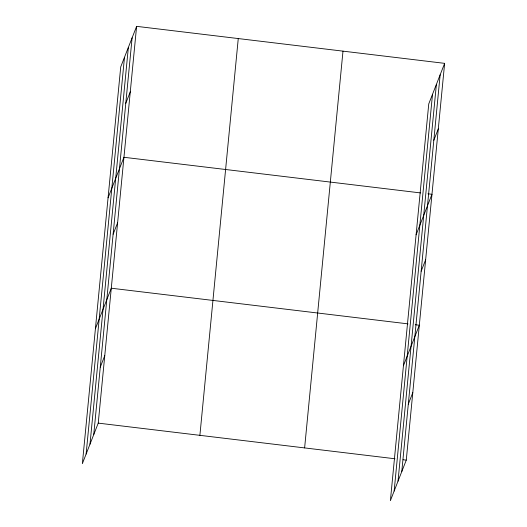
<?xml version="1.0" encoding="UTF-8"?>
<svg xmlns="http://www.w3.org/2000/svg" width="527" height="527" viewBox="0 0 527 527"><rect width="100%" height="100%" fill="white"/><g stroke="black" fill="none" stroke-linecap="round" stroke-linejoin="round"><path stroke-width="0.79" d="M86.118 454.057L124.484 57.285M89.992 444.182L128.357 47.41M93.747 434.591L132.112 37.819M136.612 26.35L120.729 66.876L82.364 463.648L98.239 423.122L136.612 26.35L444.636 63.352L406.271 460.124L390.388 500.65L428.761 103.878L444.636 63.352M199.891 435.335L238.263 38.563M304.619 447.917L342.991 51.145M394.143 491.065L432.515 94.293M398.017 481.184L436.389 84.412M401.778 471.599L440.144 74.827M125.782 103.285L130.281 91.817M108.068 197.809L123.95 157.283L420.684 192.935M113.121 234.225L117.62 222.75M95.407 328.743L111.289 288.216L408.023 323.868M100.268 367.141L104.761 355.672M433.813 140.294L438.306 128.819M416.099 234.811L431.975 194.292L427.944 193.804M421.152 271.227L425.645 259.758M403.432 365.745L419.314 325.225L415.283 324.737M408.3 404.143L412.793 392.674M98.239 423.122L394.973 458.767M403.043 459.742L406.271 460.124"/></g></svg>
